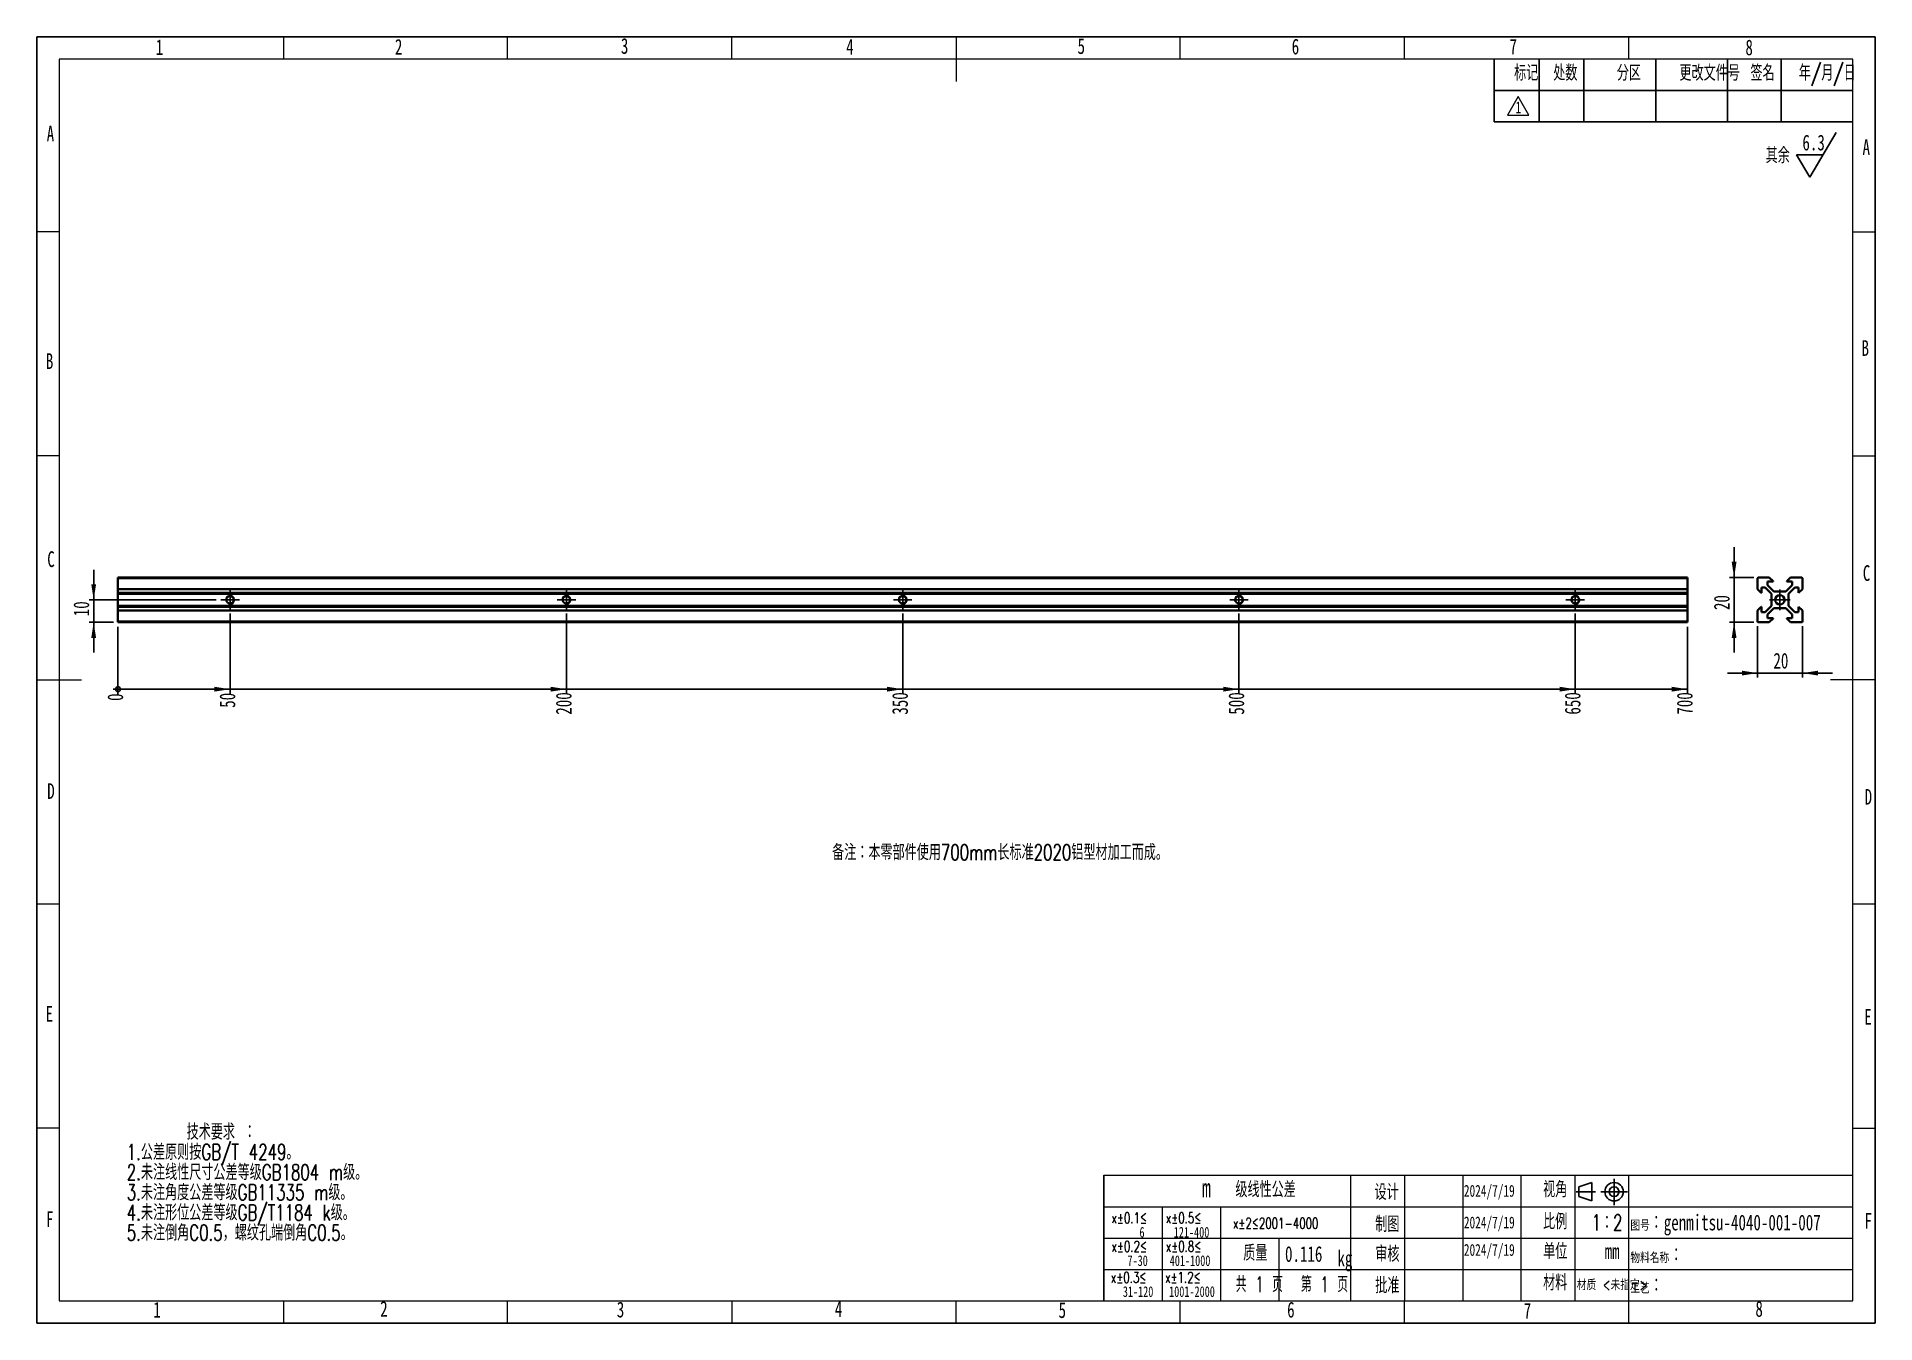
# Model space of a CAD drawing. Header units: millimetres. Extents: x 5 to 415, y 5 to 292.
import ezdxf

# ---------------------------------------------------------------- set-up
doc = ezdxf.new("R2010")
doc.units = ezdxf.units.MM
doc.layers.add('图框', color=7, linetype='Continuous')
doc.layers.add('细实线层', color=7, linetype='Continuous')
doc.styles.add('SLDTEXTSTYLE0', font='TXT', dxfattribs={"width": 0.7, "bigfont": 'bigfont'})
doc.styles.add('SLDTEXTSTYLE1', font='TXT', dxfattribs={"width": 0.7})
doc.styles.add('SLDTEXTSTYLE2', font='TXT', dxfattribs={"width": 0.62, "bigfont": 'bigfont'})
doc.dimstyles.new('SLDDIMSTYLE0', dxfattribs={"dimtxt": 3.5, "dimasz": 0.358974, "dimexe": 0, "dimexo": 0.0625, "dimgap": 0.875, "dimtad": 0, "dimtih": 1, "dimtoh": 1, "dimdec": 0, "dimlfac": 2, "dimrnd": 1e-09, "dimdsep": 46, "dimtxsty": 'SLDTEXTSTYLE1', "dimblk1": 'ORIGIN', "dimblk2": 'ORIGIN', "dimsah": 1, "dimcen": 0.09, "dimadec": 0, "dimazin": 2, "dimtfac": 1, "dimtdec": 0, "dimtofl": 0, "dimtmove": 0, "dimatfit": 3, "dimldrblk": 'ORIGIN', "dimfxl": 0, "dimfrac": 2, "dimtolj": 1, "dimtzin": 12, "dimarcsym": 0})
doc.dimstyles.new('SLDDIMSTYLE1', dxfattribs={"dimtxt": 3.5, "dimasz": 3.5, "dimexe": 0, "dimexo": 0.0625, "dimgap": 0.875, "dimtad": 0, "dimtih": 1, "dimtoh": 1, "dimlfac": 2, "dimrnd": 1e-09, "dimzin": 12, "dimdsep": 46, "dimtxsty": 'SLDTEXTSTYLE1', "dimsah": 1, "dimcen": 0.09, "dimadec": 0, "dimazin": 3, "dimtfac": 1, "dimtofl": 0, "dimtmove": 0, "dimatfit": 3, "dimfxl": 0, "dimfrac": 2, "dimtolj": 1, "dimtzin": 12, "dimarcsym": 0})
doc.dimstyles.new('SLDDIMSTYLE2', dxfattribs={"dimtxt": 3.5, "dimasz": 3.5, "dimexe": 0, "dimexo": 0.0625, "dimgap": 0.875, "dimtad": 2, "dimlfac": 2, "dimrnd": 1e-09, "dimzin": 12, "dimdsep": 46, "dimtxsty": 'SLDTEXTSTYLE1', "dimsah": 1, "dimcen": 0.09, "dimadec": 0, "dimazin": 3, "dimtfac": 1, "dimtmove": 0, "dimatfit": 0, "dimfxl": 0, "dimfrac": 2, "dimtolj": 1, "dimtzin": 12, "dimarcsym": 0})

# ---------------------------------------------------------------- blocks, each defined once
blk = doc.blocks.new('块3')
at = {"color": 7, "linetype": 'Continuous', "lineweight": 18}
for p, q in [((212.27, 191.34), (209.89, 187.21)), ((214.65, 187.21), (212.27, 191.34)), ((209.89, 187.21), (214.65, 187.21))]:
    blk.add_line(p, q, dxfattribs=at)
blk = doc.blocks.new('SW_SFSYMBOL_0')
at = {"layer": '图框', "color": 0}
for p, q in [((1.65, -5), (7.55, 5)), ((1.65, -5), (-1.3, 0)), ((4.6, 0), (-1.3, 0))]:
    blk.add_line(p, q, dxfattribs=at)
at = {"layer": '图框', "color": 0, "insert": (0, 4.51), "char_height": 3.5, "attachment_point": 1, "style": 'SLDTEXTSTYLE1'}
blk.add_mtext('6.3', dxfattribs=at)
blk = doc.blocks.new('_Origin')
at = {"color": 0, "linetype": 'ByBlock', "lineweight": -2}
blk.add_line((0, 0), (-1, 0), dxfattribs=at)
blk.add_circle((0, 0), 0.5, dxfattribs=at)
blk = doc.blocks.new('_D')
at = {"layer": '图框'}
blk.add_line((23.11, 160.37), (23.11, 145.37), dxfattribs=at)
at = {"layer": '图框', "xscale": 1.076923076923077, "yscale": 1.076923076923077}
blk.add_blockref('_Origin', (23.11, 146.45), dxfattribs=at)
at = {"layer": '图框', "insert": (20.76, 143.83), "char_height": 3.5, "attachment_point": 1, "rotation": 90, "style": 'SLDTEXTSTYLE1'}
blk.add_mtext('0', dxfattribs=at)
blk = doc.blocks.new('_D_1')
at = {"layer": '图框'}
for p, q in [((48.11, 163.3), (48.11, 145.37)), ((23.11, 146.45), (48.11, 146.45))]:
    blk.add_line(p, q, dxfattribs=at)
blk.add_solid([(48.11, 146.45), (44.61, 146.99), (44.61, 145.91)], dxfattribs=at)
at = {"layer": '图框', "insert": (45.76, 142.3), "char_height": 3.5, "attachment_point": 1, "rotation": 90, "style": 'SLDTEXTSTYLE1'}
blk.add_mtext('50', dxfattribs=at)
blk = doc.blocks.new('_D_2')
at = {"layer": '图框'}
for p, q in [((123.11, 163.3), (123.11, 145.37)), ((48.11, 146.45), (123.11, 146.45))]:
    blk.add_line(p, q, dxfattribs=at)
blk.add_solid([(123.11, 146.45), (119.61, 146.99), (119.61, 145.91)], dxfattribs=at)
at = {"layer": '图框', "insert": (120.76, 140.76), "char_height": 3.5, "attachment_point": 1, "rotation": 90, "style": 'SLDTEXTSTYLE1'}
blk.add_mtext('200', dxfattribs=at)
blk = doc.blocks.new('_D_3')
at = {"layer": '图框'}
for p, q in [((198.11, 163.3), (198.11, 145.37)), ((123.11, 146.45), (198.11, 146.45))]:
    blk.add_line(p, q, dxfattribs=at)
blk.add_solid([(198.11, 146.45), (194.61, 146.99), (194.61, 145.91)], dxfattribs=at)
at = {"layer": '图框', "insert": (195.76, 140.76), "char_height": 3.5, "attachment_point": 1, "rotation": 90, "style": 'SLDTEXTSTYLE1'}
blk.add_mtext('350', dxfattribs=at)
blk = doc.blocks.new('_D_4')
at = {"layer": '图框'}
for p, q in [((273.11, 163.3), (273.11, 145.37)), ((198.11, 146.45), (273.11, 146.45))]:
    blk.add_line(p, q, dxfattribs=at)
blk.add_solid([(273.11, 146.45), (269.61, 146.99), (269.61, 145.91)], dxfattribs=at)
at = {"layer": '图框', "insert": (270.76, 140.76), "char_height": 3.5, "attachment_point": 1, "rotation": 90, "style": 'SLDTEXTSTYLE1'}
blk.add_mtext('500', dxfattribs=at)
blk = doc.blocks.new('_D_5')
at = {"layer": '图框'}
for p, q in [((348.11, 163.3), (348.11, 145.37)), ((273.11, 146.45), (348.11, 146.45))]:
    blk.add_line(p, q, dxfattribs=at)
blk.add_solid([(348.11, 146.45), (344.61, 146.99), (344.61, 145.91)], dxfattribs=at)
at = {"layer": '图框', "insert": (345.76, 140.77), "char_height": 3.5, "attachment_point": 1, "rotation": 90, "style": 'SLDTEXTSTYLE1'}
blk.add_mtext('650', dxfattribs=at)
blk = doc.blocks.new('_D_6')
at = {"layer": '图框'}
for p, q in [((373.11, 160.37), (373.11, 145.37)), ((348.11, 146.45), (373.11, 146.45))]:
    blk.add_line(p, q, dxfattribs=at)
blk.add_solid([(373.11, 146.45), (369.61, 146.99), (369.61, 145.91)], dxfattribs=at)
at = {"layer": '图框', "insert": (370.76, 140.77), "char_height": 3.5, "attachment_point": 1, "rotation": 90, "style": 'SLDTEXTSTYLE1'}
blk.add_mtext('700', dxfattribs=at)
blk = doc.blocks.new('_D_7')
at = {"layer": '图框'}
for p, q in [((17.69, 166.37), (17.69, 173.1)), ((45.03, 166.37), (16.69, 166.37)), ((17.69, 166.37), (17.69, 161.37)), ((22.11, 161.37), (16.69, 161.37)), ((17.69, 161.37), (17.69, 154.64))]:
    blk.add_line(p, q, dxfattribs=at)
for points in [[(17.69, 166.37), (18.23, 169.87), (17.15, 169.87)], [(17.69, 161.37), (17.15, 157.87), (18.23, 157.87)]]:
    blk.add_solid(points, dxfattribs=at)
at = {"layer": '图框', "insert": (13.18, 162.72), "char_height": 3.5, "attachment_point": 1, "rotation": 90, "style": 'SLDTEXTSTYLE1'}
blk.add_mtext('10', dxfattribs=at)
blk = doc.blocks.new('SW_CENTERMARKSYMBOL_0')
at = {"layer": '图框', "color": 0}
for p, q in [((-1.25, 0), (-2.075, 0)), ((0, 0), (-1.25, 0)), ((0, 1.25), (0, 2.075)), ((0, 0), (0, 1.25)), ((0, 0), (0, -1.25)), ((0, 0), (1.25, 0)), ((1.25, 0), (2.075, 0)), ((0, -1.25), (0, -2.075))]:
    blk.add_line(p, q, dxfattribs=at)
blk = doc.blocks.new('SW_CENTERMARKSYMBOL_1')
at = {"layer": '图框', "color": 0}
for p, q in [((-1.25, 0), (-2.075, 0)), ((0, 0), (-1.25, 0)), ((0, 1.25), (0, 2.075)), ((0, 0), (0, 1.25)), ((0, 0), (0, -1.25)), ((0, 0), (1.25, 0)), ((1.25, 0), (2.075, 0)), ((0, -1.25), (0, -2.075))]:
    blk.add_line(p, q, dxfattribs=at)
blk = doc.blocks.new('SW_CENTERMARKSYMBOL_2')
at = {"layer": '图框', "color": 0}
for p, q in [((-1.25, 0), (-2.075, 0)), ((0, 0), (-1.25, 0)), ((0, 1.25), (0, 2.075)), ((0, 0), (0, 1.25)), ((0, 0), (0, -1.25)), ((0, 0), (1.25, 0)), ((1.25, 0), (2.075, 0)), ((0, -1.25), (0, -2.075))]:
    blk.add_line(p, q, dxfattribs=at)
blk = doc.blocks.new('SW_CENTERMARKSYMBOL_3')
at = {"layer": '图框', "color": 0}
for p, q in [((-1.25, 0), (-2.075, 0)), ((0, 0), (-1.25, 0)), ((0, 1.25), (0, 2.075)), ((0, 0), (0, 1.25)), ((0, 0), (0, -1.25)), ((0, 0), (1.25, 0)), ((1.25, 0), (2.075, 0)), ((0, -1.25), (0, -2.075))]:
    blk.add_line(p, q, dxfattribs=at)
blk = doc.blocks.new('SW_CENTERMARKSYMBOL_4')
at = {"layer": '图框', "color": 0}
for p, q in [((-1.25, 0), (-2.075, 0)), ((0, 0), (-1.25, 0)), ((0, 1.25), (0, 2.075)), ((0, 0), (0, 1.25)), ((0, 0), (0, -1.25)), ((0, 0), (1.25, 0)), ((1.25, 0), (2.075, 0)), ((0, -1.25), (0, -2.075))]:
    blk.add_line(p, q, dxfattribs=at)
blk = doc.blocks.new('_D_8')
at = {"layer": '图框'}
for p, q in [((388.76, 160.52), (388.76, 149.04)), ((398.76, 160.52), (398.76, 149.04)), ((388.76, 150.04), (382.03, 150.04)), ((388.76, 150.04), (398.76, 150.04)), ((398.76, 150.04), (405.49, 150.04))]:
    blk.add_line(p, q, dxfattribs=at)
for points in [[(388.76, 150.04), (385.26, 150.58), (385.26, 149.5)], [(398.76, 150.04), (402.26, 149.5), (402.26, 150.58)]]:
    blk.add_solid(points, dxfattribs=at)
at = {"layer": '图框', "insert": (392.3, 154.55), "char_height": 3.5, "attachment_point": 1, "style": 'SLDTEXTSTYLE1'}
blk.add_mtext('20', dxfattribs=at)
blk = doc.blocks.new('_D_9')
at = {"layer": '图框'}
for p, q in [((383.53, 171.37), (383.53, 178.1)), ((387.91, 171.37), (382.53, 171.37)), ((383.53, 161.37), (383.53, 171.37)), ((387.91, 161.37), (382.53, 161.37)), ((383.53, 161.37), (383.53, 154.64))]:
    blk.add_line(p, q, dxfattribs=at)
for points in [[(383.53, 171.37), (384.07, 174.87), (382.99, 174.87)], [(383.53, 161.37), (382.99, 157.87), (384.07, 157.87)]]:
    blk.add_solid(points, dxfattribs=at)
at = {"layer": '图框', "insert": (379.02, 164.11), "char_height": 3.5, "attachment_point": 1, "rotation": 90, "style": 'SLDTEXTSTYLE1'}
blk.add_mtext('20', dxfattribs=at)
blk = doc.blocks.new('SW_CENTERMARKSYMBOL_5')
at = {"layer": '图框', "color": 0}
for p, q in [((-1.25, 0), (-2.3, 0)), ((0, 0), (-1.25, 0)), ((0, 1.25), (0, 2.3)), ((0, 0), (0, 1.25)), ((0, 0), (0, -1.25)), ((0, 0), (1.25, 0)), ((1.25, 0), (2.3, 0)), ((0, -1.25), (0, -2.3))]:
    blk.add_line(p, q, dxfattribs=at)

msp = doc.modelspace()

# ---------------------------------------------------------------- linework, layer by layer
at = {"color": 7, "linetype": 'Continuous', "lineweight": 25}
for p, q in [((415.0034, 291.9994), (5, 291.9994)), ((5, 291.9994), (5, 5)), ((415.0034, 5), (415.0034, 291.9994)), ((243.0034, 38), (243.0034, 10)), ((5, 5), (415.0034, 5))]:
    msp.add_line(p, q, dxfattribs=at)
at = {"color": 7, "linetype": 'Continuous', "lineweight": 18}
for p, q in [((60.0034, 291.9994), (60.0034, 286.9994)), ((110.0034, 286.9994), (110.0034, 291.9994)), ((160.0034, 286.9994), (160.0034, 291.9994)), ((210.0034, 291.9994), (210.0034, 281.9994)), ((260.0034, 286.9994), (260.0034, 291.9994)), ((310.0034, 286.9994), (310.0034, 291.9994)), ((360.0034, 291.9994), (360.0034, 286.9994)), ((410.0034, 286.9994), (10, 286.9994)), ((10, 286.9994), (10, 10)), ((410.0034, 10), (410.0034, 286.9994)), ((10, 248.5), (5, 248.5)), ((410.0034, 248.5), (415.0034, 248.5)), ((10, 198.5), (5, 198.5)), ((410.0034, 198.5), (415.0034, 198.5)), ((5, 148.5), (15, 148.5)), ((415.0034, 148.5), (405.0034, 148.5)), ((10, 98.5), (5, 98.5)), ((415.0034, 98.5), (410.0034, 98.5)), ((10, 48.5), (5, 48.5)), ((410.0034, 48.5), (415.0034, 48.5)), ((243.0034, 38), (410.0034, 38)), ((298.0034, 38), (298.0034, 10)), ((310.0034, 38), (310.0034, 10)), ((323.0034, 38), (323.0034, 10)), ((336.0034, 38), (336.0034, 10)), ((348.0034, 38), (348.0034, 10)), ((360.0034, 38), (360.0034, 10)), ((243.0034, 31), (410.0034, 31)), ((256.0034, 31), (256.0034, 10)), ((269.0034, 31), (269.0034, 10)), ((243.0034, 24), (410.0034, 24)), ((282.0034, 24), (282.0034, 10)), ((243.0034, 17), (410.0034, 17)), ((10, 10), (410.0034, 10)), ((60.0034, 10), (60.0034, 5)), ((110.0034, 5), (110.0034, 10)), ((160.0034, 10), (160.0034, 5)), ((210.0034, 5), (210.0034, 10)), ((260.0034, 5), (260.0034, 10)), ((310.0034, 5), (310.0034, 10)), ((360.0034, 10), (360.0034, 5))]:
    msp.add_line(p, q, dxfattribs=at)
at = {"color": 7, "linetype": 'Continuous', "lineweight": 35}
for p, q in [((373.109, 171.3706), (23.109, 171.3706)), ((23.109, 171.3706), (23.109, 171.2206)), ((373.109, 171.2206), (23.109, 171.2206)), ((23.109, 171.2206), (23.109, 168.7581)), ((23.109, 168.7581), (373.109, 168.7581)), ((23.109, 168.7581), (23.109, 167.9206)), ((373.109, 171.3706), (373.109, 171.2206)), ((373.109, 171.2206), (373.109, 168.7581)), ((373.109, 168.7581), (373.109, 167.9206)), ((388.7567, 168.7581), (388.7567, 171.2206)), ((389.5942, 167.9206), (388.7567, 168.7581)), ((388.9067, 171.3706), (391.3692, 171.3706)), ((389.6567, 169.1206), (390.4764, 169.1206)), ((389.6567, 169.1206), (389.6567, 167.9206)), ((391.8817, 167.7152), (390.4764, 169.1206)), ((392.2067, 170.4706), (391.0067, 170.4706)), ((391.0067, 170.4706), (391.0067, 169.6509)), ((391.0067, 169.6509), (392.412, 168.2456)), ((391.3692, 171.3706), (392.2067, 170.5331)), ((392.2067, 170.4706), (392.2067, 170.5331)), ((392.412, 168.2456), (395.1014, 168.2456)), ((395.1014, 168.2456), (396.5067, 169.6509)), ((395.3067, 170.5331), (396.1442, 171.3706)), ((395.3067, 170.4706), (395.3067, 170.5331)), ((396.5067, 170.4706), (395.3067, 170.4706)), ((397.037, 169.1206), (395.6317, 167.7152)), ((396.1442, 171.3706), (398.6067, 171.3706)), ((396.5067, 170.4706), (396.5067, 169.6509)), ((397.8567, 169.1206), (397.037, 169.1206)), ((397.8567, 167.9206), (397.8567, 169.1206)), ((398.7567, 168.7581), (397.9192, 167.9206)), ((398.7567, 171.2206), (398.7567, 168.7581)), ((373.109, 167.9206), (23.109, 167.9206)), ((23.109, 167.9206), (23.109, 167.7152)), ((373.109, 167.7152), (23.109, 167.7152)), ((23.109, 167.7152), (23.109, 165.0259)), ((373.109, 165.0259), (23.109, 165.0259)), ((23.109, 165.0259), (23.109, 164.8206)), ((23.109, 164.8206), (373.109, 164.8206)), ((23.109, 164.8206), (23.109, 163.9831)), ((373.109, 167.9206), (373.109, 167.7152)), ((373.109, 167.7152), (373.109, 165.0259)), ((373.109, 165.0259), (373.109, 164.8206)), ((373.109, 164.8206), (373.109, 163.9831)), ((388.7567, 163.9831), (389.5942, 164.8206)), ((389.6567, 167.9206), (389.5942, 167.9206)), ((389.6567, 164.8206), (389.5942, 164.8206)), ((389.6567, 164.8206), (389.6567, 163.6206)), ((390.4764, 163.6206), (391.8817, 165.0259)), ((392.412, 164.4956), (391.0067, 163.0902)), ((391.8817, 165.0259), (391.8817, 167.7152)), ((395.1014, 164.4956), (392.412, 164.4956)), ((393.1072, 165.5456), (393.1648, 165.5456)), ((394.3486, 165.5456), (394.4062, 165.5456)), ((396.5067, 163.0902), (395.1014, 164.4956)), ((395.6317, 167.7152), (395.6317, 165.0259)), ((395.6317, 165.0259), (397.037, 163.6206)), ((397.8567, 167.9206), (397.9192, 167.9206)), ((397.8567, 163.6206), (397.8567, 164.8206)), ((397.9192, 164.8206), (397.8567, 164.8206)), ((397.9192, 164.8206), (398.7567, 163.9831)), ((373.109, 163.9831), (23.109, 163.9831)), ((23.109, 163.9831), (23.109, 161.5206)), ((23.109, 161.5206), (373.109, 161.5206)), ((23.109, 161.5206), (23.109, 161.3706)), ((373.109, 161.3706), (23.109, 161.3706)), ((373.109, 163.9831), (373.109, 161.5206)), ((373.109, 161.5206), (373.109, 161.3706)), ((388.7567, 161.5206), (388.7567, 163.9831)), ((391.3692, 161.3706), (388.9067, 161.3706)), ((389.6567, 163.6206), (390.4764, 163.6206)), ((391.0067, 162.2706), (391.0067, 163.0902)), ((391.0067, 162.2706), (392.2067, 162.2706)), ((392.2067, 162.2081), (391.3692, 161.3706)), ((392.2067, 162.2081), (392.2067, 162.2706)), ((395.3067, 162.2081), (395.3067, 162.2706)), ((395.3067, 162.2706), (396.5067, 162.2706)), ((396.1442, 161.3706), (395.3067, 162.2081)), ((398.6067, 161.3706), (396.1442, 161.3706)), ((396.5067, 162.2706), (396.5067, 163.0902)), ((397.8567, 163.6206), (397.037, 163.6206)), ((398.7567, 163.9831), (398.7567, 161.5206))]:
    msp.add_line(p, q, dxfattribs=at)
for centre, radius in [((48.109, 166.3706), 0.825), ((123.109, 166.3706), 0.825), ((198.109, 166.3706), 0.825), ((273.109, 166.3706), 0.825), ((348.109, 166.3706), 0.825), ((393.7567, 166.3706), 1.05)]:
    msp.add_circle(centre, radius, dxfattribs=at)
for centre, start, end in [((388.9067, 171.2206), 90, 180), ((398.6067, 171.2206), 0, 90), ((388.9067, 161.5206), 180, 270), ((398.6067, 161.5206), 270, 0)]:
    msp.add_arc(centre, 0.15, start, end, dxfattribs=at)
at = {"color": 7, "linetype": 'Continuous', "lineweight": 18}
for centre in [(48.109, 166.3706), (123.109, 166.3706), (198.109, 166.3706), (273.109, 166.3706), (348.109, 166.3706)]:
    msp.add_arc(centre, 1, 255, 195, dxfattribs=at)
at = {"layer": '图框'}
for p, q in [((330.0447, 286.9994), (330.0447, 272.9994)), ((340.0447, 286.9994), (340.0447, 272.9994)), ((350.0447, 286.9994), (350.0447, 272.9994)), ((366.0447, 286.9994), (366.0447, 272.9994)), ((382.0447, 286.9994), (382.0447, 272.9994)), ((394.0447, 286.9994), (394.0447, 272.9994)), ((330.0447, 279.9994), (410.0447, 279.9994)), ((330.0447, 272.9994), (410.0447, 272.9994))]:
    msp.add_line(p, q, dxfattribs=at)
at = {"layer": '细实线层'}
for p, q in [((356.7717, 31.325), (356.7717, 37.1928)), ((348.3156, 34.337), (352.5881, 34.337)), ((348.9086, 35.4257), (351.7705, 36.3996)), ((348.9086, 33.2482), (348.9086, 35.4257)), ((348.9086, 33.2482), (351.7705, 32.2743)), ((351.7705, 32.2743), (351.7705, 36.3996)), ((353.8397, 34.337), (359.7407, 34.337))]:
    msp.add_line(p, q, dxfattribs=at)
for radius in [2.0627, 1.0888]:
    msp.add_circle((356.7717, 34.337), radius, dxfattribs=at)

# ---------------------------------------------------------------- block references
at = {"layer": '图框'}
for name, p in [('块3', (123.0696, 87.2985)), ('SW_SFSYMBOL_0', (398.7643, 265.6407)), ('SW_CENTERMARKSYMBOL_0', (48.109, 166.3706)), ('SW_CENTERMARKSYMBOL_3', (123.109, 166.3706)), ('SW_CENTERMARKSYMBOL_4', (198.109, 166.3706)), ('SW_CENTERMARKSYMBOL_2', (273.109, 166.3706)), ('SW_CENTERMARKSYMBOL_1', (348.109, 166.3706)), ('SW_CENTERMARKSYMBOL_5', (393.7567, 166.3706))]:
    msp.add_blockref(name, p, dxfattribs=at)

# ---------------------------------------------------------------- texts
at = {"color": 7, "linetype": 'Continuous', "lineweight": 0, "char_height": 3.5, "attachment_point": 2, "style": 'SLDTEXTSTYLE1'}
for s, insert in [('1', (32.3714, 291.4175)), ('2', (85.7001, 291.5064)), ('3', (136.099, 291.6939)), ('4', (186.3409, 291.4907)), ('5', (237.9416, 291.6653)), ('6', (285.6981, 291.5734)), ('7', (334.2794, 291.5463)), ('8', (386.8882, 291.3747)), ('A', (8.0487, 272.1389)), ('A', (413.0024, 269.1441)), ('B', (412.7821, 224.3077)), ('B', (7.8526, 221.3887)), ('C', (8.1706, 177.2077)), ('C', (413.0671, 174.105)), ('D', (8.1618, 125.4815)), ('D', (413.4656, 124.2009)), ('E', (7.7921, 75.7724)), ('E', (413.393, 75.1259)), ('F', (7.8944, 29.9598)), ('F', (413.4457, 29.5974)), ('1', (31.8085, 9.7489)), ('2', (82.4186, 9.945)), ('3', (135.1868, 9.8068)), ('4', (183.8015, 9.9238)), ('5', (233.7087, 9.6755)), ('6', (284.688, 9.7724)), ('7', (337.4362, 9.5155)), ('8', (389.1177, 9.9408))]:
    msp.add_mtext(s, dxfattribs=dict(at, insert=insert))
at = {"layer": '图框'}
for s, insert, char_height, attachment_point, style in [('标记', (337.1728, 285.6852), 3.5, 2, 'SLDTEXTSTYLE0'), ('处数', (345.8904, 285.6852), 3.5, 2, 'SLDTEXTSTYLE0'), ('分区', (360.0728, 285.6852), 3.5, 2, 'SLDTEXTSTYLE0'), ('更改文件号', (378.0833, 285.6852), 3.5, 2, 'SLDTEXTSTYLE0'), ('签名', (389.8723, 285.6852), 3.5, 2, 'SLDTEXTSTYLE0'), ('年/月/日', (404.3196, 285.6852), 3.5, 2, 'SLDTEXTSTYLE0'), ('1', (334.7977, 277.5699), 2.6458, 1, 'SLDTEXTSTYLE1'), ('其余', (390.5569, 267.2802), 3.5, 1, 'SLDTEXTSTYLE0'), ('备注：本零部件使用700mm长标准2020铝型材加工而成。', (182.3797, 111.8108), 3.5, 1, 'SLDTEXTSTYLE0'), ('技术要求', (38.4216, 49.4471), 3.5, 1, 'SLDTEXTSTYLE0'), ('1.公差原则按GB/T 4249。', (25.0778, 44.9471), 3.5, 1, 'SLDTEXTSTYLE0'), ('：', (51.1382, 49.4471), 3.5, 1, 'SLDTEXTSTYLE0'), ('2.未注线性尺寸公差等级GB1804 m级。', (25.0778, 40.4471), 3.5, 1, 'SLDTEXTSTYLE0'), ('级线性公差', (279.054, 36.6009), 3.5, 2, 'SLDTEXTSTYLE0'), ('视角', (343.6329, 36.6134), 3.5, 2, 'SLDTEXTSTYLE0'), ('3.未注角度公差等级GB11335 m级。', (25.0778, 35.9471), 3.5, 1, 'SLDTEXTSTYLE0'), ('m', (265.8351, 37.2964), 4.2333, 2, 'SLDTEXTSTYLE1'), ('设计', (306.0461, 35.9987), 3.5, 2, 'SLDTEXTSTYLE0'), ('2024/7/19', (323.2661, 35.8699), 2.64583, 1, 'SLDTEXTSTYLE1'), ('4.未注形位公差等级GB/T1184 k级。', (25.0778, 31.4471), 3.5, 1, 'SLDTEXTSTYLE0'), ('x±0.1≤', (244.6697, 29.6737), 2.38125, 1, 'SLDTEXTSTYLE0'), ('x±0.5≤', (256.7755, 29.6737), 2.38125, 1, 'SLDTEXTSTYLE0'), ('制图', (306.2014, 28.8468), 3.5, 2, 'SLDTEXTSTYLE0'), ('2024/7/19', (323.2661, 28.8088), 2.64583, 1, 'SLDTEXTSTYLE1'), ('比例', (343.6329, 29.4615), 3.5, 2, 'SLDTEXTSTYLE0'), ('1：2', (351.7348, 29.2259), 3.5, 1, 'SLDTEXTSTYLE0'), ('：', (364.8348, 29.2259), 3.5, 1, 'SLDTEXTSTYLE0'), ('genmitsu-4040-001-007', (367.8463, 29.2259), 3.5, 1, 'SLDTEXTSTYLE1'), ('5.未注倒角C0.5，螺纹孔端倒角C0.5。', (25.0778, 26.9471), 3.5, 1, 'SLDTEXTSTYLE0'), ('6', (250.9205, 26.4987), 2.3813, 1, 'SLDTEXTSTYLE1'), ('121-400', (258.5614, 26.4987), 2.38125, 1, 'SLDTEXTSTYLE1'), ('x±2≤2001-4000', (271.7582, 28.4845), 2.38125, 1, 'SLDTEXTSTYLE0'), ('图号', (360.3898, 28.0175), 2.38125, 1, 'SLDTEXTSTYLE0'), ('x±0.2≤', (244.6697, 23.3252), 2.38125, 1, 'SLDTEXTSTYLE0'), ('x±0.8≤', (256.7755, 23.3252), 2.38125, 1, 'SLDTEXTSTYLE0'), ('质量', (276.7553, 22.4339), 3.5, 2, 'SLDTEXTSTYLE0'), ('0.116', (283.3755, 22.2011), 3.5, 1, 'SLDTEXTSTYLE1'), ('kg', (295.0717, 21.2204), 3.5, 1, 'SLDTEXTSTYLE1'), ('审核', (306.2039, 22.2011), 3.5, 2, 'SLDTEXTSTYLE0'), ('2024/7/19', (323.2661, 22.6869), 2.64583, 1, 'SLDTEXTSTYLE1'), ('单位', (343.6353, 22.8158), 3.5, 2, 'SLDTEXTSTYLE0'), ('mm', (356.3188, 22.8158), 3.5, 2, 'SLDTEXTSTYLE1'), ('物料名称', (360.3898, 20.7895), 2.38125, 1, 'SLDTEXTSTYLE0'), ('：', (369.2753, 21.9978), 3.5, 1, 'SLDTEXTSTYLE0'), ('x±0.3≤', (244.5299, 16.4248), 2.38125, 1, 'SLDTEXTSTYLE0'), ('7-30', (248.2416, 20.1502), 2.38125, 1, 'SLDTEXTSTYLE1'), ('x±1.2≤', (256.6357, 16.4248), 2.38125, 1, 'SLDTEXTSTYLE0'), ('401-1000', (257.6685, 20.1502), 2.38125, 1, 'SLDTEXTSTYLE1'), ('31-120', (247.2088, 13.2498), 2.38125, 1, 'SLDTEXTSTYLE1'), ('1001-2000', (257.5287, 13.2498), 2.38125, 1, 'SLDTEXTSTYLE1'), ('共 1 页', (277.6514, 15.4356), 3.5, 2, 'SLDTEXTSTYLE2'), ('第 1 页', (292.1865, 15.4356), 3.5, 2, 'SLDTEXTSTYLE2'), ('批准', (306.2063, 15.2028), 3.5, 2, 'SLDTEXTSTYLE0'), ('材料', (343.6353, 15.8175), 3.5, 2, 'SLDTEXTSTYLE0'), ('材质 <未指定>', (348.4398, 14.7587), 2.38125, 1, 'SLDTEXTSTYLE0'), ('工艺', (360.3898, 13.9944), 2.38125, 1, 'SLDTEXTSTYLE0'), ('：', (364.8348, 15.2028), 3.5, 1, 'SLDTEXTSTYLE0')]:
    msp.add_mtext(s, dxfattribs=dict(at, insert=insert, char_height=char_height, attachment_point=attachment_point, style=style))

# ---------------------------------------------------------------- dimensions: what is measured, and where the dimension line sits
for base, p1, p2, picture, middle in [((383.5322, 171.3706), (388.9067, 161.3706), (388.9067, 171.3706), '_D_9', (383.5322, 165.6443)), ((17.6903, 161.3706), (46.034, 166.3706), (23.109, 161.3706), '_D_7', (17.6903, 164.256))]:
    dim = msp.add_linear_dim(base=base, p1=p1, p2=p2, angle=90, dimstyle='SLDDIMSTYLE2', dxfattribs=at)
    dim.commit()
    dim.dimension.update_dxf_attribs({"geometry": picture, "text_midpoint": middle, "dimtype": 160})
for feature_location, offset, origin, dimstyle, picture, middle in [((48.109, 164.2956), (0, -18.9251), (23.109, 161.3706), 'SLDDIMSTYLE1', '_D_1', (48.109, 143.8344)), ((123.109, 164.2956), (0, -18.9251), (23.109, 161.3706), 'SLDDIMSTYLE1', '_D_2', (123.109, 143.0663)), ((198.109, 164.2956), (0, -18.9251), (23.109, 161.3706), 'SLDDIMSTYLE1', '_D_3', (198.109, 143.0663)), ((273.109, 164.2956), (0, -18.9251), (23.109, 161.3706), 'SLDDIMSTYLE1', '_D_4', (273.109, 143.0663)), ((348.109, 164.2956), (0, -18.9251), (23.109, 161.3706), 'SLDDIMSTYLE1', '_D_5', (348.109, 143.0688)), ((23.1090317559, 161.3705671144), (0, -16.0000515388), (23.1090317559, 161.3705671144), 'SLDDIMSTYLE0', '_D', (23.1090317559, 144.6024600183)), ((373.109, 161.3706), (0, -16.0001), (23.109, 161.3706), 'SLDDIMSTYLE1', '_D_6', (373.109, 143.0688))]:
    dim = msp.add_ordinate_dim(feature_location=feature_location, offset=offset, dtype=1, origin=origin, dimstyle=dimstyle, dxfattribs=at)
    dim.commit()
    dim.dimension.update_dxf_attribs({"geometry": picture, "text_midpoint": middle})
dim = msp.add_linear_dim(base=(398.7567, 150.0428), p1=(388.7567, 161.5206), p2=(398.7567, 161.5206), dimstyle='SLDDIMSTYLE2', dxfattribs=at)
dim.commit()
dim.dimension.update_dxf_attribs({"geometry": '_D_8', "text_midpoint": (393.8362, 150.0428), "dimtype": 160})

doc.saveas('drawing.dxf')
